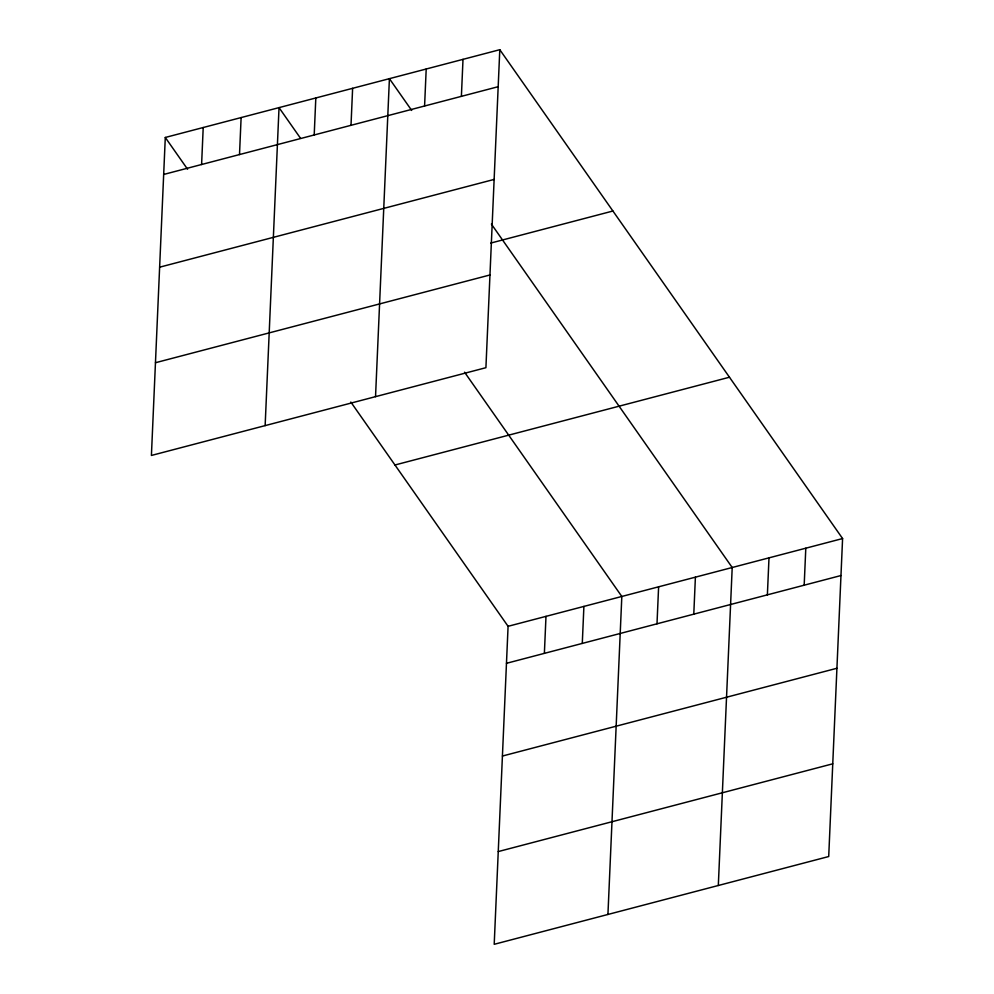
<?xml version="1.0" encoding="UTF-8"?>
<svg xmlns="http://www.w3.org/2000/svg" width="994" height="994" viewBox="0 0 994 994"><rect width="100%" height="100%" fill="white"/><g stroke="black" fill="none" stroke-linecap="round" stroke-linejoin="round"><path stroke-width="1.49" d="M165.29 137.47L151.411 455.451L485.917 367.693L499.796 49.7L165.29 137.47L187.58 169.241M201.596 164.519L203.211 127.518M239.504 154.567L241.12 117.565M265.137 425.618L279.028 107.625L300.449 138.178M314.203 134.973L315.819 97.971M351.006 125.319L352.621 88.317M375.533 396.656L389.412 78.663L411.69 110.433M424.587 106.01L426.202 69.008M461.39 96.356L463.005 59.354M350.82 402.036L508.083 626.307L494.204 944.3L828.71 856.53L842.589 538.549L499.796 49.7M544.377 653.356L545.992 616.367M582.285 643.416L583.9 606.415M607.93 914.455L621.822 596.475L464.546 372.191M656.997 623.81L658.612 586.82M693.787 614.155L695.402 577.166M718.314 885.492L732.205 567.512L491.396 224.097M767.38 594.847L768.996 557.858M804.183 585.193L805.799 548.203M163.675 174.459L498.18 86.702M159.636 267.187L494.13 179.429M490.763 243.07L612.925 211.014M155.462 362.723L489.967 274.965M394.966 464.993L729.472 377.223M508.083 626.307L842.589 538.549M506.468 663.309L840.974 575.538M502.417 756.036L836.923 668.266M498.255 851.572L832.748 763.814"/></g></svg>
